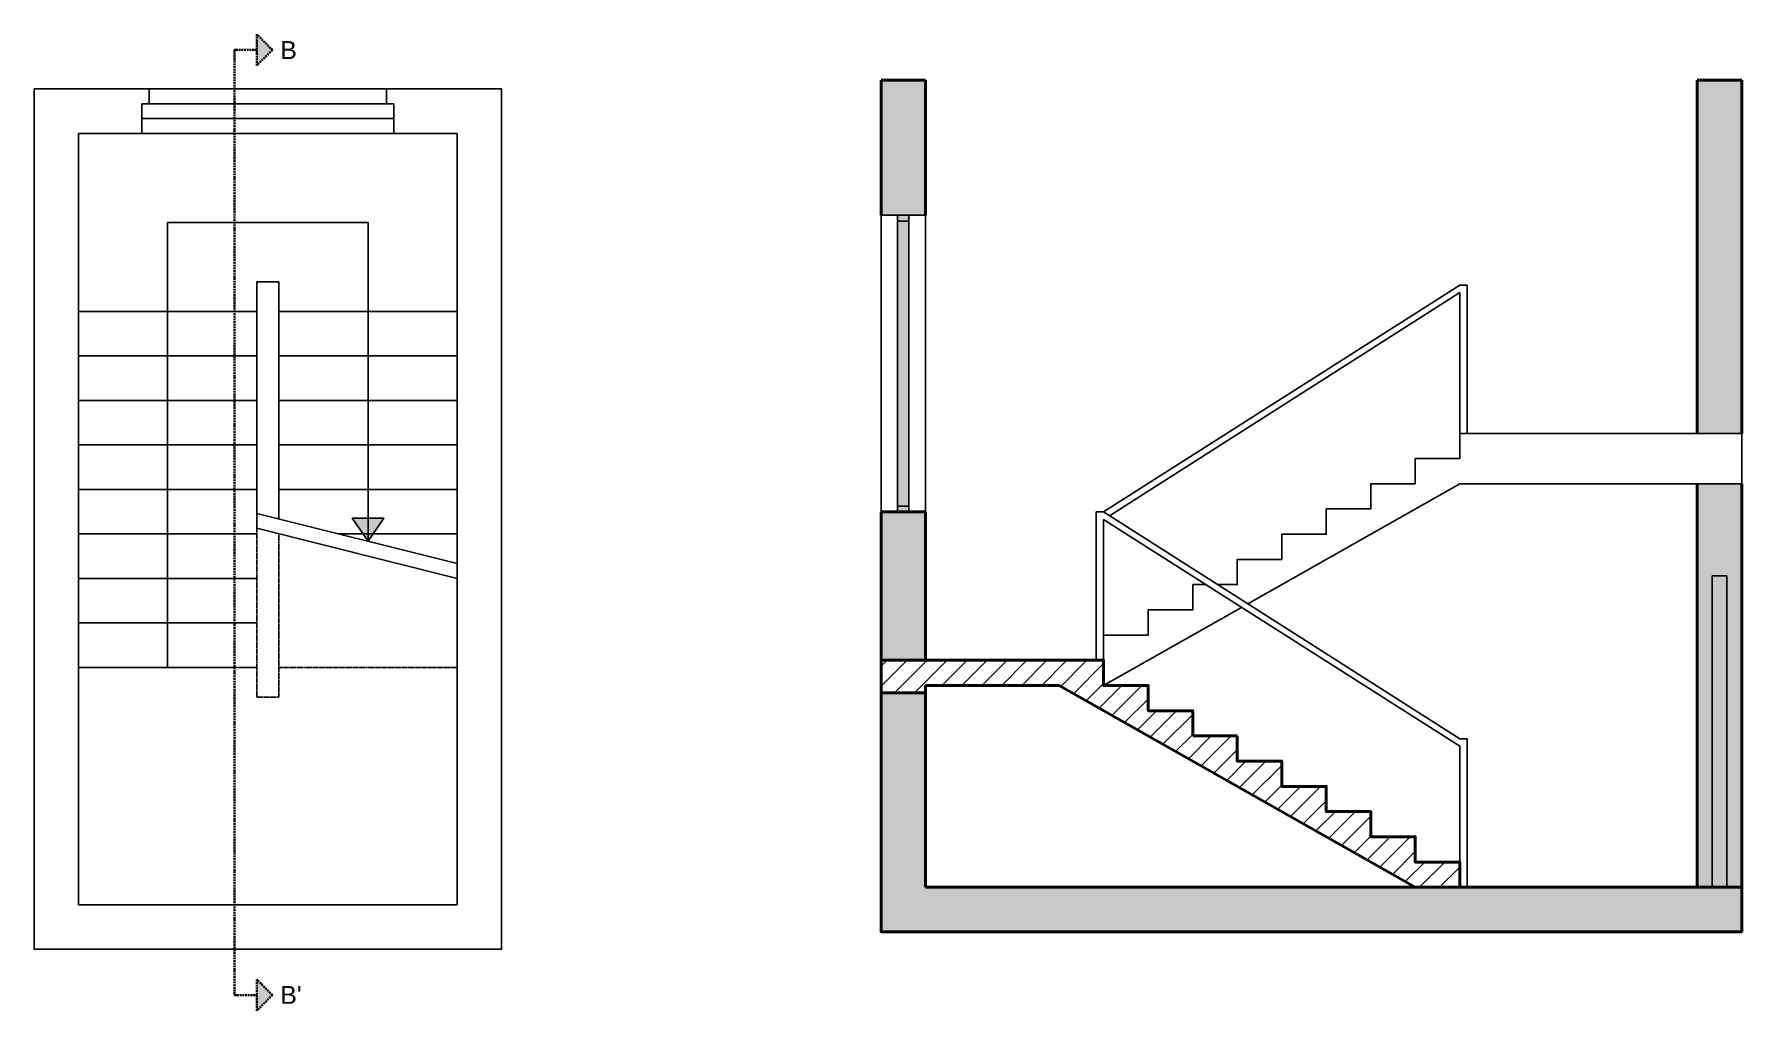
# Model space of a CAD drawing. Header units: millimetres. Extents: x -10077 to 9897, y -674 to 9335.
# Drawn here: x -10077 to 1430, y 2751 to 9335 of the extents above; entities that cross this region are included whole.
import ezdxf

# ---------------------------------------------------------------- set-up
doc = ezdxf.new("R2010")
doc.units = ezdxf.units.MM
doc.linetypes.add('ACAD_ISO02W100', pattern=[15, 12, -3])
doc.linetypes.add('ACAD_ISO10W100', pattern=[18, 12, -3, 0, -3])
doc.layers.add('linee di sezione', color=201, linetype='ACAD_ISO10W100', lineweight=35)
doc.layers.add('muri grandi', color=7, linetype='Continuous', lineweight=40)
for name, color, linetype in [('porte', 42, 'Continuous'), ('solid', 254, 'Continuous'), ('tratteggiata', 7, 'ACAD_ISO02W100'), ('vetro', 140, 'Continuous')]:
    doc.layers.add(name, color=color, linetype=linetype)
doc.styles.get("Standard").update_dxf_attribs({"font": 'arial.ttf'})

msp = doc.modelspace()

# ---------------------------------------------------------------- hatches: boundary and pattern name
h = msp.add_hatch(color=256)
h.dxf.hatch_style = 1
h.paths.add_polyline_path([(-7827, 5916), (-7720, 6072), (-7827, 6072), (-7933, 6072)])
h = msp.add_hatch()
h.set_pattern_fill('ANSI31', color=256, scale=30)
h.set_pattern_definition([(45, (-43543.1, -8910.05), (-67.35192, 67.35192), [])])
h.paths.add_polyline_path([(-2870, 5114), (-4370, 5114), (-4370, 4894), (-4070, 4894), (-4070, 4944), (-3170, 4944), (-770, 3584), (-470, 3584), (-470, 3754), (-770, 3754), (-770, 3924), (-1070, 3924), (-1070, 4094), (-1370, 4094), (-1370, 4264), (-1670, 4264), (-1670, 4434), (-1970, 4434), (-1970, 4604), (-2270, 4604), (-2270, 4774), (-2570, 4774), (-2570, 4944), (-2870, 4944)])
at = {"layer": 'linee di sezione'}
h = msp.add_hatch(color=256, dxfattribs=at)
h.dxf.hatch_style = 1
h.paths.add_polyline_path([(-8471, 9229), (-8577, 9335), (-8577, 9229), (-8577, 9123)])
h = msp.add_hatch(color=256, dxfattribs=at)
h.dxf.hatch_style = 1
h.paths.add_polyline_path([(-8471, 2857), (-8577, 2963), (-8577, 2857), (-8577, 2751)])
at = {"layer": 'porte'}
h = msp.add_hatch(color=256, dxfattribs=at)
h.dxf.hatch_style = 1
h.paths.add_polyline_path([(-4182, 8114), (-4258, 8114), (-4258, 8075), (-4182, 8075)])
h.paths.add_polyline_path([(-4182, 6152), (-4258, 6152), (-4258, 6114), (-4182, 6114)])
h = msp.add_hatch(color=256, dxfattribs=at)
h.dxf.hatch_style = 1
h.paths.add_polyline_path([(1230, 3584), (1330, 3584), (1330, 5684), (1230, 5684)])
at = {"layer": 'solid'}
h = msp.add_hatch(color=256, dxfattribs=at)
h.dxf.hatch_style = 1
h.paths.add_polyline_path([(1430, 6304), (1130, 6304), (1130, 3584), (1230, 3584), (1230, 5684), (1330, 5684), (1330, 3584), (1430, 3584)])
h.paths.add_polyline_path([(1430, 3284), (1430, 3584), (1130, 3584), (-470, 3584), (-770, 3584), (-4070, 3584), (-4070, 4894), (-4370, 4894), (-4370, 3584), (-4370, 3284)])
h.paths.add_polyline_path([(-4070, 6114), (-4370, 6114), (-4370, 5114), (-4070, 5114)])
h.paths.add_polyline_path([(-4370, 8114), (-4070, 8114), (-4070, 9024), (-4370, 9024)])
h = msp.add_hatch(color=256, dxfattribs=at)
h.dxf.hatch_style = 1
h.paths.add_polyline_path([(1130, 6644), (1430, 6644), (1430, 9024), (1130, 9024)])
at = {"layer": 'vetro'}
h = msp.add_hatch(color=256, dxfattribs=at)
h.dxf.hatch_style = 1
h.paths.add_polyline_path([(-4182, 8075), (-4258, 8075), (-4258, 6152), (-4182, 6152)])

# ---------------------------------------------------------------- linework, layer by layer
for p, q in [((-9352, 8666), (-9352, 8866)), ((-9302, 8866), (-9352, 8866)), ((-9302, 8916), (-9302, 8966)), ((-9302, 8916), (-9302, 8866)), ((-9302, 8866), (-7702, 8866)), ((-7702, 8916), (-7702, 8966)), ((-7702, 8916), (-7702, 8866)), ((-7702, 8866), (-7652, 8866)), ((-7652, 8666), (-7652, 8866)), ((-9352, 8766), (-7652, 8766)), ((-9777, 8666), (-9777, 3466)), ((-8852, 8666), (-9777, 8666)), ((-8852, 8666), (-8152, 8666)), ((-7227, 8666), (-8152, 8666)), ((-7227, 3466), (-7227, 8666)), ((-9177, 5066), (-9177, 8066)), ((-9177, 8066), (-7827, 8066)), ((-7827, 8066), (-7827, 5916)), ((-8427, 7666), (-8577, 7666)), ((-8577, 7666), (-8577, 7466)), ((-8427, 6066), (-8427, 7666)), ((-8577, 7466), (-9777, 7466)), ((-8577, 7166), (-8577, 7466)), ((-7227, 7466), (-8427, 7466)), ((-8577, 7166), (-9777, 7166)), ((-8577, 6866), (-8577, 7166)), ((-7227, 7166), (-8427, 7166)), ((-8577, 6866), (-9777, 6866)), ((-8577, 6566), (-8577, 6866)), ((-7227, 6866), (-8427, 6866)), ((-8577, 6266), (-9777, 6266)), ((-8577, 6004), (-8577, 6266)), ((-7227, 6266), (-8427, 6266)), ((-8577, 5966), (-9777, 5966)), ((-7227, 5966), (-8027, 5966)), ((-9777, 5666), (-8577, 5666)), ((-8577, 5366), (-9777, 5366)), ((-9777, 3466), (-9777, 5066)), ((-9777, 5066), (-8577, 5066)), ((-9777, 3466), (-9377, 3466)), ((-8577, 3466), (-9377, 3466)), ((-8577, 3466), (-7227, 3466))]:
    msp.add_line(p, q)
for points in [[(-8577, 3166), (-6927, 3166), (-6927, 8966), (-10077, 8966), (-10077, 3166), (-8577, 3166)], [(-4370, 8114), (-4370, 6114)], [(-4070, 8114), (-4370, 8114)], [(-4258, 8114), (-4258, 8075), (-4182, 8075), (-4182, 8114)], [(-4258, 8075), (-4258, 6152)], [(-4182, 6152), (-4182, 8075)], [(-4070, 6114), (-4070, 8114)], [(-420, 7644), (-470, 7644), (-2870, 6114)], [(-420, 6644), (-420, 7644)], [(-2830, 6089), (-470, 7594)], [(-470, 6644), (-470, 7594)], [(-8577, 6266), (-8577, 6566), (-9777, 6566)], [(-7227, 6266), (-7227, 6566), (-8427, 6566)], [(-470, 6474), (-470, 6644), (1430, 6644)], [(1430, 6644), (1430, 6304)], [(-770, 6304), (-770, 6474), (-470, 6474)], [(-2101, 5624), (-1970, 5624), (-1970, 5794), (-1670, 5794), (-1670, 5964), (-1370, 5964), (-1370, 6134), (-1070, 6134), (-1070, 6304), (-770, 6304)], [(-470, 6304), (-1898, 5494)], [(-470, 6304), (1430, 6304)], [(-8577, 6104), (-7226, 5766)], [(-4182, 6114), (-4182, 6152), (-4258, 6152), (-4258, 6114)], [(-4258, 6152), (-4182, 6152)], [(-2870, 6114), (-2920, 6114), (-2920, 5114)], [(-2920, 6114), (-2870, 6114), (-470, 4584)], [(-8577, 6004), (-7227, 5666)], [(-7827, 5916), (-7933, 6072), (-7827, 6072)], [(-7827, 5916), (-7720, 6072), (-7827, 6072)], [(-2870, 6064), (-2870, 5284)], [(-470, 4534), (-2870, 6064)], [(1230, 3584), (1230, 5684)], [(1230, 5684), (1330, 5684)], [(1330, 3584), (1330, 5684)], [(-2270, 5624), (-2179, 5624)], [(-2270, 5454), (-2270, 5624)], [(-1940, 5471), (-2870, 4944)], [(-2570, 5454), (-2270, 5454)], [(-2570, 5454), (-2570, 5284)], [(-2870, 5114), (-2870, 5284), (-2570, 5284)], [(-470, 4584), (-420, 4584), (-420, 3584)], [(-470, 4534), (-470, 3754)], [(1430, 3584), (1130, 3584)], [(1230, 3584), (1330, 3584)]]:
    msp.add_lwpolyline(points)
at = {"layer": 'linee di sezione'}
for points in [[(-8471, 9229), (-8577, 9335), (-8577, 9229)], [(-8577, 9229), (-8727, 9229), (-8727, 2857), (-8577, 2857)], [(-8471, 9229), (-8577, 9123), (-8577, 9229)], [(-8471, 2857), (-8577, 2963), (-8577, 2857)], [(-8471, 2857), (-8577, 2751), (-8577, 2857)]]:
    msp.add_lwpolyline(points, dxfattribs=at)
at = {"layer": 'muri grandi'}
for points in [[(-4370, 9024), (-4370, 8114)], [(-4370, 9024), (-4070, 9024)], [(-4070, 8114), (-4070, 9024)], [(1130, 6644), (1130, 9024)], [(1130, 9024), (1430, 9024)], [(1430, 9024), (1430, 6644)], [(1130, 3584), (1130, 6304)], [(1430, 6304), (1430, 3584)], [(-4370, 6114), (-4370, 5114)], [(-4070, 6114), (-4370, 6114)], [(-4070, 5114), (-4070, 6114)], [(-4370, 5114), (-4370, 4894)], [(-2270, 4604), (-2270, 4774), (-2570, 4774), (-2570, 4944), (-2870, 4944), (-2870, 5114), (-4370, 5114)], [(-4370, 4894), (-4370, 3584)], [(-4070, 4894), (-4370, 4894)], [(-4070, 4894), (-4070, 4944)], [(-4070, 4944), (-3170, 4944)], [(-4070, 3584), (-4070, 4894)], [(-770, 3584), (-3170, 4944)], [(-1970, 4604), (-2270, 4604)], [(-470, 3584), (-470, 3754), (-770, 3754), (-770, 3924), (-1070, 3924), (-1070, 4094), (-1370, 4094), (-1370, 4264), (-1670, 4264), (-1670, 4434), (-1970, 4434), (-1970, 4604)], [(-4370, 3584), (-4370, 3284), (1430, 3284), (1430, 3584)], [(-4070, 3584), (-770, 3584)], [(-770, 3584), (-470, 3584)], [(-470, 3584), (1430, 3584)]]:
    msp.add_lwpolyline(points, dxfattribs=at)
at = {"layer": 'porte'}
msp.add_lwpolyline([(-4258, 6114), (-4182, 6114)], dxfattribs=at)
at = {"layer": 'tratteggiata'}
for points in [[(-8577, 6004), (-8577, 4866), (-8427, 4866), (-8427, 5966)], [(-8427, 5066), (-7227, 5066)]]:
    msp.add_lwpolyline(points, dxfattribs=at)

# ---------------------------------------------------------------- texts
at = {"layer": 'linee di sezione', "char_height": 120, "attachment_point": 1}
for s, insert in [('B', (-8418, 9288)), ("B'", (-8418, 2918))]:
    msp.add_mtext_dynamic_manual_height_columns(s, width=221.48, gutter_width=125, heights=[0], dxfattribs=dict(at, insert=insert))

doc.saveas('drawing.dxf')
